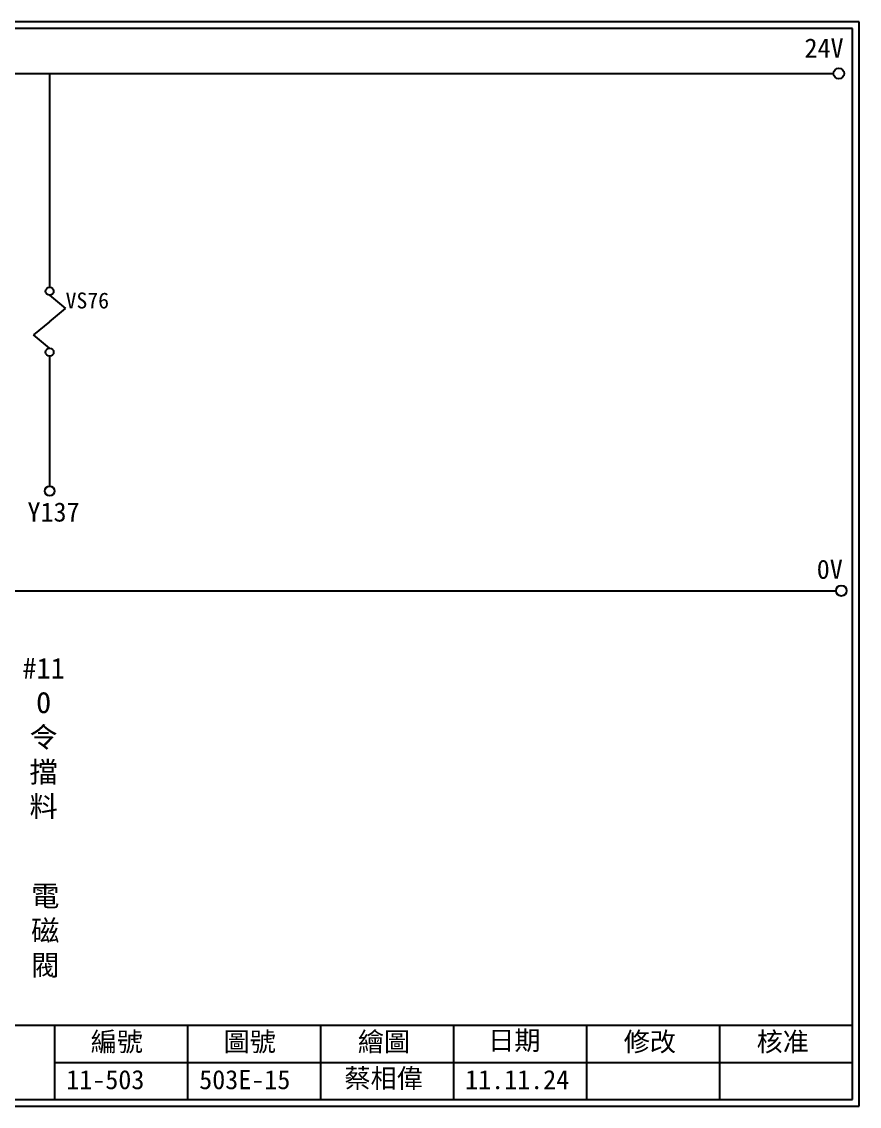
# Model space of a CAD drawing. Extents: x 926 to 1213, y 3 to 207.
# Drawn here: x 1055.2 to 1212.7, y 3 to 207 of the extents above; entities that cross this region are included whole.
import ezdxf

# ---------------------------------------------------------------- set-up
doc = ezdxf.new("R2010")
doc.units = 0
doc.layers.get('0').update_dxf_attribs({"linetype": 'CONTINUOUS'})
doc.layers.add('圖框層', color=7, linetype='CONTINUOUS')
doc.layers.add('標尺寸層', color=3, linetype='CONTINUOUS')
doc.styles.add('CNS', font='romanc.shx', dxfattribs={"bigfont": 'chineset.shx'})
doc.styles.add('STSL', font='KAIU.TTF')

msp = doc.modelspace()

# ---------------------------------------------------------------- linework, layer by layer
for centre in [(1208.88, 197.22), (1209.36, 99.96)]:
    msp.add_circle(centre, 1)
at = {"layer": '圖框層', "color": 7}
for p, q in [((1212.74, 206.97), (925.74, 206.97)), ((1212.74, 3), (1212.74, 206.97)), ((1211.49, 205.72), (926.99, 205.72)), ((1211.49, 4.25), (1211.49, 205.72)), ((926.99, 18.25), (1211.49, 18.25)), ((1061.49, 4.25), (1061.49, 18.25)), ((1086.49, 4.25), (1086.49, 18.25)), ((1111.49, 4.25), (1111.49, 18.25)), ((1136.49, 4.25), (1136.49, 18.25)), ((1161.49, 4.25), (1161.49, 18.25)), ((1186.49, 4.25), (1186.49, 18.25)), ((1061.49, 11.25), (1211.49, 11.25)), ((926.99, 4.25), (1211.49, 4.25)), ((925.74, 3), (1212.74, 3))]:
    msp.add_line(p, q, dxfattribs=at)
at = {"layer": '標尺寸層', "color": 7}
for p, q in [((930.28, 197.22), (1207.88, 197.22)), ((1060.49, 197.22), (1060.49, 157.03)), ((1060.49, 155.53), (1063.49, 153.04)), ((1060.49, 150.55), (1063.49, 153.04)), ((1060.49, 150.55), (1057.48, 148.06)), ((1060.49, 145.57), (1057.48, 148.06)), ((1060.49, 144.07), (1060.49, 119.62)), ((930.49, 99.96), (1208.36, 99.96))]:
    msp.add_line(p, q, dxfattribs=at)
for centre, radius in [((1060.49, 156.28), 0.751), ((1060.49, 144.82), 0.751), ((1060.49, 118.7), 0.92)]:
    msp.add_circle(centre, radius, dxfattribs=at)

# ---------------------------------------------------------------- texts
at = {"layer": '圖框層', "color": 4, "style": 'STSL'}
for s, height, p in [('24V', 3.6, (1202.44, 200.22)), ('VS76', 3, (1063.49, 153.04)), ('Y137', 3.6, (1056.32, 112.96)), ('0V', 3.6, (1204.74, 102.2)), ('編號', 3.6, (1068.21, 13.34)), ('圖號', 3.6, (1093.21, 13.34)), ('繪圖', 3.6, (1118.44, 13.34)), ('日期', 3.6, (1142.96, 13.59)), ('修改', 3.6, (1168.44, 13.34)), ('核准', 3.6, (1193.44, 13.34)), ('蔡相偉', 3.6, (1115.93, 6.47)), ('11-503', 3.6, (1063.61, 6.22)), ('503E-15', 3.6, (1088.61, 6.22)), ('11.11.24', 3.6, (1138.61, 6.22))]:
    msp.add_text(s, height=height, dxfattribs=at).set_placement(p)
at = {"layer": '標尺寸層', "color": 7, "char_height": 3.9, "attachment_point": 5, "style": 'CNS'}
for s, insert, width in [('{\\fDFKai-SB|b0|i0|c136|p65;#11\\PO令擋料}', (1059.36, 72.17), 2.8481), ('{\\fDFKai-SB|b0|i0|c136|p65;電磁閥}', (1059.66, 35.84), 8.6627)]:
    msp.add_mtext(s, dxfattribs=dict(at, insert=insert, width=width))

doc.saveas('drawing.dxf')
